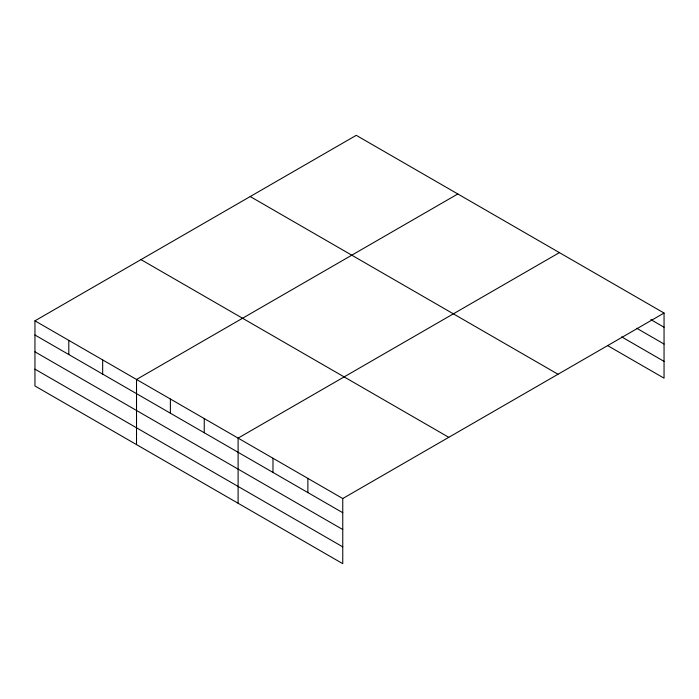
<?xml version="1.0" encoding="UTF-8"?>
<svg xmlns="http://www.w3.org/2000/svg" width="699" height="699" viewBox="0 0 699 699"><rect width="100%" height="100%" fill="white"/><g stroke="black" fill="none" stroke-linecap="round" stroke-linejoin="round"><path stroke-width="1.05" d="M34.95 320.824L342.755 498.536L342.755 563.674L34.95 385.962L34.95 320.824L356.245 135.326L664.05 313.038L664.05 378.176L607.483 345.516M457.819 193.972L136.523 379.47L136.523 444.608M559.392 252.619L238.106 438.116L238.106 503.254M342.755 498.536L664.05 313.038M650.848 319.6L664.05 327.219M636.71 328.25L664.05 344.039M621.621 336.866L664.05 361.366M250.216 196.541L558.02 374.253M140.98 259.609L448.784 437.321M34.95 335.004L342.755 512.716M34.95 351.824L342.755 529.536M34.95 369.151L342.755 546.863M307.875 478.396L307.875 492.577M272.986 458.256L272.986 472.437M204.248 418.561L204.248 432.751M170.381 399.015L170.381 413.196M102.666 359.915L102.666 374.105M68.808 340.369L68.808 354.559"/></g></svg>
